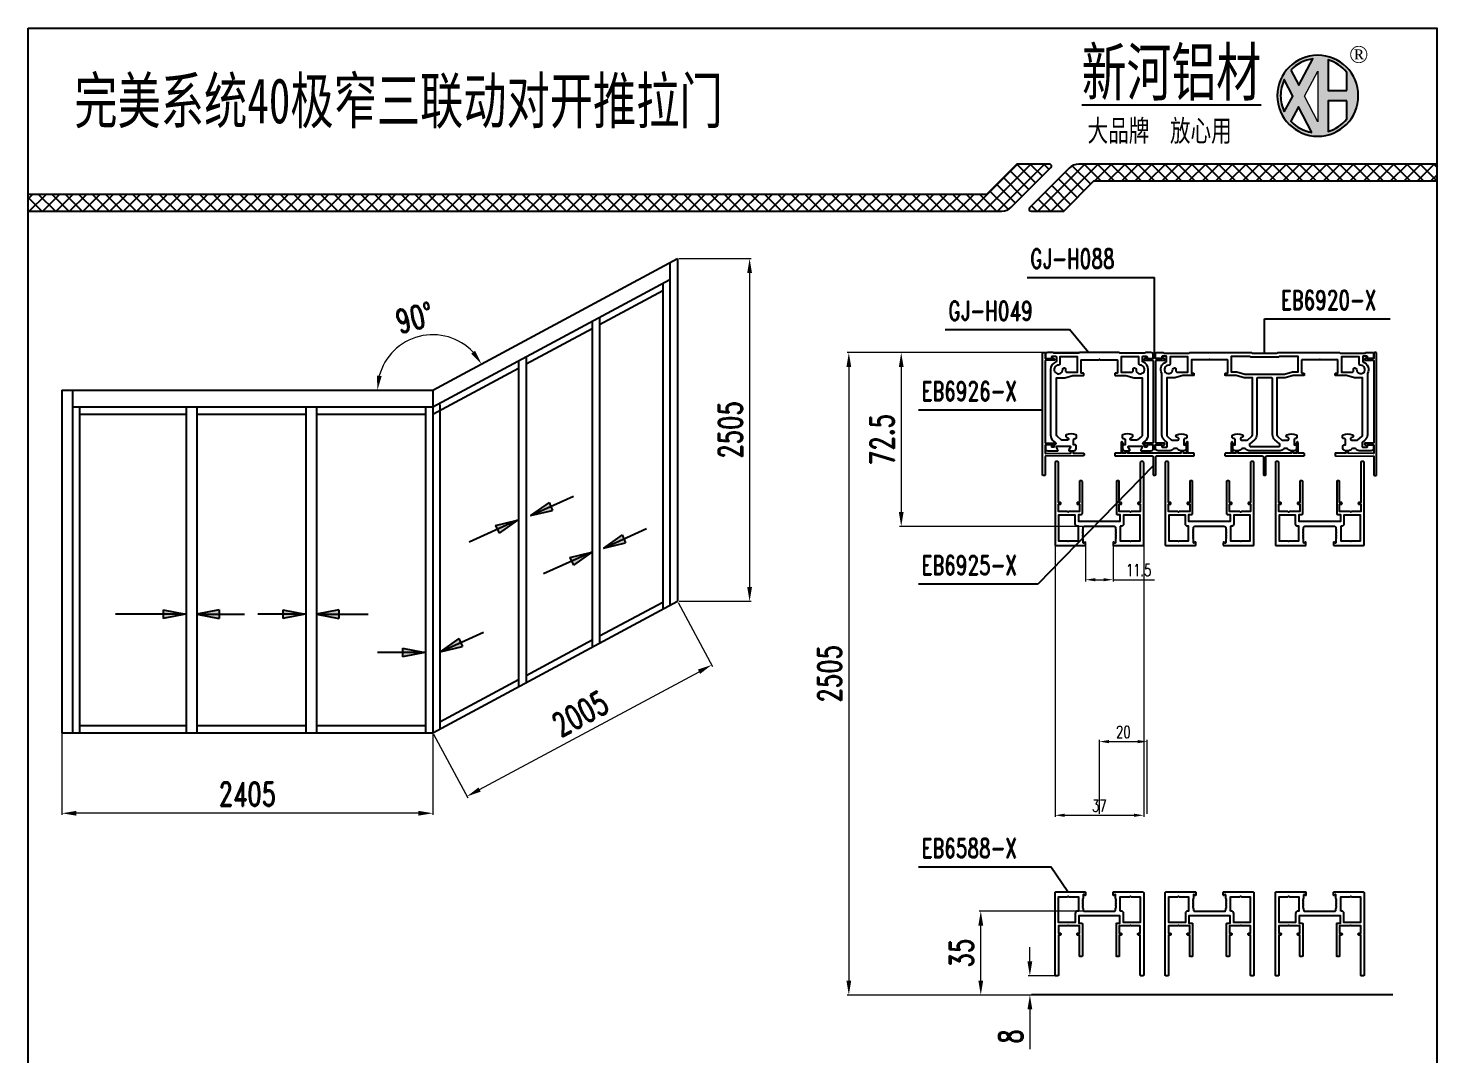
# Model space of a CAD drawing. Header units: millimetres. Extents: x 4423 to 13326, y -1516 to 5738.
# Drawn here: x 5336 to 5924, y -254 to 174 of the extents above; entities that cross this region are included whole.
import ezdxf

# ---------------------------------------------------------------- set-up
doc = ezdxf.new("R2010")
doc.units = ezdxf.units.MM
doc.header["$LTSCALE"] = 0.5
doc.layers.add('铝型材', color=1, linetype='Continuous')
doc.styles.add('CTXT', font='romand.shx', dxfattribs={"width": 0.7, "height": 5})
doc.styles.add('宋体', font='', dxfattribs={"height": 3})
doc.styles.add('施工图尺寸', font='romand.shx', dxfattribs={"width": 0.7, "height": 10})
doc.styles.add('汇总标注', font='romand.shx', dxfattribs={"width": 0.7, "height": 5})
doc.styles.get('宋体').set_extended_font_data('SimSun')
doc.dimstyles.new('1汇总比例', dxfattribs={"dimscale": 0, "dimtxt": 5, "dimasz": 4, "dimexe": 0.7, "dimexo": 0.625, "dimgap": 1.5, "dimtad": 1, "dimzin": 9, "dimdsep": 46, "dimtxsty": '汇总标注', "dimcen": 0, "dimclrd": 3, "dimclre": 3, "dimclrt": 2, "dimadec": 1, "dimazin": 2, "dimtfac": 1, "dimtofl": 0, "dimtmove": 0, "dimatfit": 3, "dimfxl": 0, "dimtolj": 1, "dimlwd": 13, "dimlwe": 13, "dimarcsym": 0})
doc.dimstyles.new('施工图比例1', dxfattribs={"dimscale": 0, "dimtxt": 10, "dimasz": 6, "dimexe": 0.7, "dimexo": 0.625, "dimgap": 3, "dimtad": 1, "dimzin": 9, "dimdsep": 46, "dimtxsty": '施工图尺寸', "dimcen": 0, "dimclrd": 3, "dimclre": 3, "dimclrt": 2, "dimadec": 1, "dimazin": 2, "dimtfac": 1, "dimtofl": 0, "dimtmove": 0, "dimatfit": 3, "dimfxl": 0, "dimtolj": 1, "dimlwd": 13, "dimlwe": 13, "dimarcsym": 0})
pattern_1 = [(45, (3461.546, -1906.0522), (-2.80633, 2.80633), []), (135, (3461.546, -1906.0522), (-2.80633, -2.80633), [])]

# ---------------------------------------------------------------- blocks, each defined once
blk = doc.blocks.new('*D273')
at = {"layer": 'Defpoints', "color": 0, "transparency": 16777216}
for p in [(5754.01, -221.28), (5765.22, -221.28), (5805.47, -229.28)]:
    blk.add_point(p, dxfattribs=at)
at = {"layer": '铝型材', "color": 3, "lineweight": 13, "transparency": 16777216}
for p, q in [((5754.01, -215.28), (5754.01, -209.28)), ((5764.59, -221.28), (5753.31, -221.28)), ((5804.85, -229.28), (5753.31, -229.28)), ((5754.01, -235.28), (5754.01, -251.94))]:
    blk.add_line(p, q, dxfattribs=at)
at = {"layer": '铝型材', "color": 3, "transparency": 16777216}
for points in [[(5753.01, -215.28), (5755.01, -215.28), (5754.01, -221.28)], [(5753.01, -235.28), (5755.01, -235.28), (5754.01, -229.28)]]:
    blk.add_solid(points, dxfattribs=at)
at = {"layer": '铝型材', "color": 2, "transparency": 16777216, "insert": (5746.01, -246.61), "char_height": 10, "attachment_point": 5, "rotation": 90, "style": '施工图尺寸'}
blk.add_mtext('\\A1;8', dxfattribs=at)
blk = doc.blocks.new('*D271')
at = {"layer": 'Defpoints', "color": 0, "transparency": 16777216}
for p in [(5606.94, 78.03), (5606.94, -64.97), (5637.03, -64.97)]:
    blk.add_point(p, dxfattribs=at)
at = {"layer": '铝型材', "color": 3, "lineweight": 13, "transparency": 16777216}
for p, q in [((5607.57, 78.03), (5637.73, 78.03)), ((5637.03, 72.03), (5637.03, -58.97)), ((5607.57, -64.97), (5637.73, -64.97))]:
    blk.add_line(p, q, dxfattribs=at)
at = {"layer": '铝型材', "color": 3, "transparency": 16777216}
for points in [[(5636.03, 72.03), (5638.03, 72.03), (5637.03, 78.03)], [(5636.03, -58.97), (5638.03, -58.97), (5637.03, -64.97)]]:
    blk.add_solid(points, dxfattribs=at)
at = {"layer": '铝型材', "color": 2, "transparency": 16777216, "insert": (5629.03, 6.53), "char_height": 10, "attachment_point": 5, "rotation": 90, "style": '施工图尺寸'}
blk.add_mtext('\\A1;2505', dxfattribs=at)
blk = doc.blocks.new('*D274')
at = {"layer": 'Defpoints', "color": 0, "transparency": 16777216}
for p in [(5350, -108.75), (5504.77, -119.85), (5350, -153.44)]:
    blk.add_point(p, dxfattribs=at)
at = {"layer": '铝型材', "color": 3, "lineweight": 13, "transparency": 16777216}
for p, q in [((5350, -109.38), (5350, -154.14)), ((5504.77, -120.48), (5504.77, -154.14)), ((5498.77, -153.44), (5356, -153.44))]:
    blk.add_line(p, q, dxfattribs=at)
at = {"layer": '铝型材', "color": 3, "transparency": 16777216}
for points in [[(5356, -152.44), (5356, -154.44), (5350, -153.44)], [(5498.77, -152.44), (5498.77, -154.44), (5504.77, -153.44)]]:
    blk.add_solid(points, dxfattribs=at)
at = {"layer": '铝型材', "color": 2, "transparency": 16777216, "insert": (5427.39, -145.44), "char_height": 10, "attachment_point": 5, "style": '施工图尺寸'}
blk.add_mtext('\\A1;2405', dxfattribs=at)
blk = doc.blocks.new('*D275')
at = {"layer": 'Defpoints', "color": 0, "transparency": 16777216}
for p in [(5777.09, 38.8), (5678.44, -229.28), (5805.47, -229.28)]:
    blk.add_point(p, dxfattribs=at)
at = {"layer": '铝型材', "color": 3, "lineweight": 13, "transparency": 16777216}
for p, q in [((5776.47, 38.8), (5677.74, 38.8)), ((5678.44, 32.8), (5678.44, -223.28)), ((5804.85, -229.28), (5677.74, -229.28))]:
    blk.add_line(p, q, dxfattribs=at)
at = {"layer": '铝型材', "color": 3, "transparency": 16777216}
for points in [[(5677.44, 32.8), (5679.44, 32.8), (5678.44, 38.8)], [(5677.44, -223.28), (5679.44, -223.28), (5678.44, -229.28)]]:
    blk.add_solid(points, dxfattribs=at)
at = {"layer": '铝型材', "color": 2, "transparency": 16777216, "insert": (5670.44, -95.24), "char_height": 10, "attachment_point": 5, "rotation": 90, "style": '施工图尺寸'}
blk.add_mtext('\\A1;2505', dxfattribs=at)
blk = doc.blocks.new('*D276')
at = {"layer": 'Defpoints', "color": 0, "transparency": 16777216}
for p in [(5733.52, -194.28), (5783.02, -194.28), (5805.47, -229.28)]:
    blk.add_point(p, dxfattribs=at)
at = {"layer": '铝型材', "color": 3, "lineweight": 13, "transparency": 16777216}
for p, q in [((5782.39, -194.28), (5732.82, -194.28)), ((5733.52, -223.28), (5733.52, -200.28)), ((5804.85, -229.28), (5732.82, -229.28))]:
    blk.add_line(p, q, dxfattribs=at)
at = {"layer": '铝型材', "color": 3, "transparency": 16777216}
for points in [[(5732.52, -200.28), (5734.52, -200.28), (5733.52, -194.28)], [(5732.52, -223.28), (5734.52, -223.28), (5733.52, -229.28)]]:
    blk.add_solid(points, dxfattribs=at)
at = {"layer": '铝型材', "color": 2, "transparency": 16777216, "insert": (5725.52, -211.78), "char_height": 10, "attachment_point": 5, "rotation": 90, "style": '施工图尺寸'}
blk.add_mtext('\\A1;35', dxfattribs=at)
blk = doc.blocks.new('*D277')
at = {"layer": 'Defpoints', "color": 0, "transparency": 16777216}
for p in [(5777.09, 38.8), (5700.31, -33.7), (5783.02, -33.7)]:
    blk.add_point(p, dxfattribs=at)
at = {"layer": '铝型材', "color": 3, "lineweight": 13, "transparency": 16777216}
for p, q in [((5776.47, 38.8), (5699.61, 38.8)), ((5700.31, 32.8), (5700.31, -27.7)), ((5782.39, -33.7), (5699.61, -33.7))]:
    blk.add_line(p, q, dxfattribs=at)
at = {"layer": '铝型材', "color": 3, "transparency": 16777216}
for points in [[(5699.31, 32.8), (5701.31, 32.8), (5700.31, 38.8)], [(5699.31, -27.7), (5701.31, -27.7), (5700.31, -33.7)]]:
    blk.add_solid(points, dxfattribs=at)
at = {"layer": '铝型材', "color": 2, "transparency": 16777216, "insert": (5692.31, 2.55), "char_height": 10, "attachment_point": 5, "rotation": 90, "style": '施工图尺寸'}
blk.add_mtext('\\A1;72.5', dxfattribs=at)
blk = doc.blocks.new('*D285')
at = {"layer": 'Defpoints', "color": 0, "transparency": 16777216}
for p in [(5606.94, -64.97), (5621.2, -91.53), (5504.77, -119.85)]:
    blk.add_point(p, dxfattribs=at)
at = {"layer": '铝型材', "color": 3, "lineweight": 13, "transparency": 16777216}
for p, q in [((5607.24, -65.53), (5621.53, -92.14)), ((5524.32, -143.56), (5615.92, -94.36)), ((5505.07, -120.4), (5519.36, -147.02))]:
    blk.add_line(p, q, dxfattribs=at)
at = {"layer": '铝型材', "color": 3, "transparency": 16777216}
for points in [[(5615.44, -93.48), (5616.39, -95.25), (5621.2, -91.53)], [(5523.85, -142.68), (5524.79, -144.44), (5519.03, -146.4)]]:
    blk.add_solid(points, dxfattribs=at)
at = {"layer": '铝型材', "color": 2, "transparency": 16777216, "insert": (5566.33, -111.92), "char_height": 10, "attachment_point": 5, "rotation": 28.24146, "style": '施工图尺寸'}
blk.add_mtext('\\A1;2005', dxfattribs=at)
blk = doc.blocks.new('*D286')
at = {"layer": 'Defpoints', "color": 0, "transparency": 16777216}
for p in [(5606.94, 78.03), (5509.25, 45.81), (5350, 23.15), (5504.77, 23.15), (5504.77, 23.15)]:
    blk.add_point(p, dxfattribs=at)
at = {"layer": '铝型材', "color": 3, "lineweight": 13, "transparency": 16777216}
blk.add_arc((5504.77, 23.15), 23.1, 43.16405, 165.07741, dxfattribs=at)
at = {"layer": '铝型材', "color": 3, "transparency": 16777216}
for points in [[(5522.43, 39.54), (5520.81, 38.37), (5525.12, 34.08)], [(5483.44, 28.97), (5481.46, 29.23), (5481.67, 23.15)]]:
    blk.add_solid(points, dxfattribs=at)
at = {"layer": '铝型材', "color": 2, "transparency": 16777216, "insert": (5497.18, 53.31), "char_height": 10, "attachment_point": 5, "rotation": 14.12073, "style": '施工图尺寸'}
blk.add_mtext('\\A1;90°', dxfattribs=at)
blk = doc.blocks.new('*D288')
at = {"layer": 'Defpoints', "color": 0, "transparency": 16777216}
for p in [(5777.27, -40.98), (5788.77, -40.98), (5788.77, -55.98)]:
    blk.add_point(p, dxfattribs=at)
at = {"layer": '铝型材', "color": 3, "lineweight": 13, "transparency": 16777216}
for p, q in [((5777.27, -41.6), (5777.27, -56.68)), ((5788.77, -41.6), (5788.77, -56.68)), ((5781.27, -55.98), (5784.77, -55.98)), ((5788.77, -55.98), (5806.1, -55.98))]:
    blk.add_line(p, q, dxfattribs=at)
at = {"layer": '铝型材', "color": 3, "transparency": 16777216}
for points in [[(5781.27, -55.31), (5781.27, -56.64), (5777.27, -55.98)], [(5784.77, -55.31), (5784.77, -56.64), (5788.77, -55.98)]]:
    blk.add_solid(points, dxfattribs=at)
at = {"layer": '铝型材', "color": 2, "transparency": 16777216, "insert": (5799.44, -51.98), "char_height": 5, "attachment_point": 5, "style": '汇总标注'}
blk.add_mtext('\\A1;11.5', dxfattribs=at)
blk = doc.blocks.new('GJ-H049', base_point=(32.7, 48.65))
at = {"layer": '铝型材', "ltscale": 0.4}
for points in [[(14.78, 9.2, -0.57735), (15.04, 9.65), (20.37, 9.65, -0.57735), (20.63, 9.2), (19.99, 8.1, 0.57735), (20.25, 7.65), (22, 7.65, 0.414213), (23, 8.65), (23, 9.65, 0.414214), (22.5, 10.15), (21.95, 10.15), (21.95, 12.25, -0.414214), (22.45, 12.75), (22.7, 12.75, 0.414214), (23.2, 13.25), (23.2, 13.86, 0.293253), (22.91, 14.32, 0.218998), (18.98, 14.31, 0.623882), (18.96, 13.41), (19.59, 13.09, -0.785675), (19.36, 12.15), (17.06, 12.15, -0.176327), (16.74, 12.26), (15.16, 13.59, -0.221695), (14.8, 14.35), (14.8, 38.05), (18.22, 38.05), (21.6, 39.05), (26, 39.05, 0.414214), (26.2, 39.25), (26.2, 39.85, 0.414214), (26, 40.05), (25.3, 40.05, -0.414214), (25.1, 40.25), (25.1, 45.45, -0.414214), (25.3, 45.65), (32.5, 45.65), (32.7, 45.85), (32.9, 45.65), (40.1, 45.65, -0.414214), (40.3, 45.45), (40.3, 40.25, -0.414214), (40.1, 40.05), (39.4, 40.05, 0.414214), (39.2, 39.85), (39.2, 39.25, 0.414214), (39.4, 39.05), (43.8, 39.05), (47.18, 38.05), (50.6, 38.05), (50.6, 14.35, -0.221695), (50.24, 13.59), (48.67, 12.26, -0.176327), (48.34, 12.15), (46.04, 12.15, -0.785675), (45.81, 13.09), (46.44, 13.41, 0.623882), (46.42, 14.31, 0.218998), (42.49, 14.32, 0.293253), (42.2, 13.86), (42.2, 13.25, 0.414214), (42.7, 12.75), (42.95, 12.75, -0.414214), (43.45, 12.25), (43.45, 10.15), (42.9, 10.15, 0.414214), (42.4, 9.65), (42.4, 8.65, 0.414213), (43.4, 7.65), (45.15, 7.65, 0.57735), (45.41, 8.1), (44.78, 9.2, -0.57735), (45.04, 9.65), (50.37, 9.65, -0.57735), (50.63, 9.2), (49.99, 8.1, 0.57735), (50.25, 7.65), (54.2, 7.65, 0.414214), (55.2, 8.65), (55.2, 9.65, 0.414214), (54.7, 10.15), (52.9, 10.15, 0.414214), (52.6, 9.85), (52.6, 9.45, -0.414214), (52.3, 9.15), (51.96, 9.15, -0.396012), (51.66, 9.43, 0.247654), (51.03, 10.46, -0.51626), (50.99, 10.95), (51.85, 11.67, 0.221695), (53.1, 14.35), (53.1, 41.61, 0.321968), (50.85, 44.74, -0.321968), (50.65, 45.02), (50.65, 46.85, -0.414213), (50.95, 47.15), (52.3, 47.15, -0.414214), (52.6, 46.85), (52.6, 46.45, 0.414214), (52.9, 46.15), (54.7, 46.15, 0.414214), (55.2, 46.65), (55.2, 47.65, 0.414214), (54.2, 48.65), (52, 48.65), (51.75, 48.35), (41.25, 48.35), (41, 48.65), (24.4, 48.65), (24.15, 48.35), (13.65, 48.35), (13.4, 48.65), (11.2, 48.65, 0.414214), (10.2, 47.65), (10.2, 46.65, 0.414214), (10.7, 46.15), (12.5, 46.15, 0.414214), (12.8, 46.45), (12.8, 46.85, -0.414214), (13.1, 47.15), (14.45, 47.15, -0.414213), (14.75, 46.85), (14.75, 45.02, -0.321968), (14.55, 44.74, 0.321968), (12.3, 41.61), (12.3, 14.35, 0.221695), (13.55, 11.67), (14.41, 10.95, -0.51626), (14.37, 10.46, 0.247654), (13.74, 9.43, -0.396012), (13.44, 9.15), (13.1, 9.15, -0.414214), (12.8, 9.45), (12.8, 9.85, 0.414214), (12.5, 10.15), (10.7, 10.15, 0.414214), (10.2, 9.65), (10.2, 8.65, 0.414214), (11.2, 7.65), (15.15, 7.65, 0.57735), (15.41, 8.1)], [(19.06, 40.55), (23.6, 40.55), (23.6, 46.85), (16.25, 46.85), (16.25, 44.11, -0.065543), (16.24, 43.98), (16.18, 43.78, -0.351391), (15.68, 43.41, 2.56779), (17.4, 41.69, -0.351391), (17.77, 42.19), (17.97, 42.25, -0.474498), (18.6, 41.79, -0.055722), (18.56, 41.13, 0.462565)], [(46.84, 41.13, -0.055722), (46.81, 41.79, -0.474498), (47.43, 42.25), (47.63, 42.19, -0.351391), (48, 41.69, 2.56779), (49.72, 43.41, -0.351391), (49.22, 43.78), (49.17, 43.98, -0.065543), (49.15, 44.11), (49.15, 46.85), (41.8, 46.85), (41.8, 40.55), (46.35, 40.55, 0.462565)]]:
    blk.add_lwpolyline(points, format="xyb", close=True, dxfattribs=at)
blk = doc.blocks.new('EB6920-X', base_point=(55.07, 5.08))
at = {"layer": '铝型材', "ltscale": 0.4}
for points in [[(62.35, 5.41, -0.213423), (61.61, 5.08), (48.53, 5.08, -0.213422), (47.79, 5.41, 0.447214), (44.8, 5.41, -0.213422), (44.06, 5.08), (42.77, 5.08, -0.414213), (41.77, 6.08), (41.77, 7.08, -0.414214), (42.27, 7.58), (42.82, 7.58), (42.82, 9.68, 0.414214), (42.32, 10.18), (42.07, 10.18, -0.414214), (41.57, 10.68), (41.57, 11.3, -0.293253), (41.86, 11.75, -0.218998), (45.79, 11.74, -0.623882), (45.81, 10.85), (45.18, 10.52, 0.785675), (45.41, 9.58), (47.71, 9.58, 0.176328), (48.03, 9.69), (49.61, 11.02, 0.221695), (49.97, 11.78), (49.97, 35.48), (46.55, 35.48), (43.17, 36.48), (38.77, 36.48, -0.414214), (38.57, 36.68), (38.57, 37.28, -0.414214), (38.77, 37.48), (39.47, 37.48, 0.414214), (39.67, 37.68), (39.67, 42.88, 0.414214), (39.47, 43.08), (32.27, 43.08), (32.07, 43.28), (31.87, 43.08), (24.67, 43.08, 0.414214), (24.47, 42.88), (24.47, 37.68, 0.414214), (24.67, 37.48), (25.37, 37.48, -0.414214), (25.57, 37.28), (25.57, 36.68, -0.414214), (25.37, 36.48), (20.97, 36.48), (17.59, 35.48), (14.17, 35.48), (14.17, 11.78, 0.221695), (14.53, 11.02), (16.1, 9.69, 0.176328), (16.42, 9.58), (18.73, 9.58, 0.785675), (18.96, 10.52), (18.33, 10.85, -0.623882), (18.35, 11.74, -0.218998), (22.28, 11.75, -0.293253), (22.57, 11.3), (22.57, 10.68, -0.414214), (22.07, 10.18), (21.82, 10.18, 0.414214), (21.32, 9.68), (21.32, 7.58), (21.87, 7.58, -0.414214), (22.37, 7.08), (22.37, 6.08, -0.414213), (21.37, 5.08), (20.08, 5.08, -0.213422), (19.33, 5.41, 0.447214), (16.35, 5.41, -0.213422), (15.61, 5.08), (10.57, 5.08, -0.414214), (9.57, 6.08), (9.57, 7.08, -0.414214), (10.07, 7.58), (11.87, 7.58, -0.414214), (12.17, 7.28), (12.17, 6.88, 0.414214), (12.47, 6.58), (14.07, 6.58, 0.414213), (14.37, 6.88), (14.37, 8.54), (13.24, 9.49, -0.221695), (12.17, 11.78), (12.17, 37.21, 0.134132), (12.13, 37.37, -0.476687), (13.92, 42.17, 0.321968), (14.12, 42.46), (14.12, 44.28, 0.414213), (13.82, 44.58), (12.47, 44.58, 0.414214), (12.17, 44.28), (12.17, 43.88, -0.414214), (11.87, 43.58), (10.07, 43.58, -0.414214), (9.57, 44.08), (9.57, 45.78, -0.414214), (9.87, 46.08), (12.77, 46.08), (13.02, 45.78), (23.52, 45.78), (23.77, 46.08), (49.57, 46.08), (49.82, 45.78), (60.32, 45.78), (60.57, 46.08), (86.37, 46.08), (86.62, 45.78), (97.12, 45.78), (97.37, 46.08), (100.27, 46.08, -0.414214), (100.57, 45.78), (100.57, 44.08, -0.414214), (100.07, 43.58), (98.27, 43.58, -0.414214), (97.97, 43.88), (97.97, 44.28, 0.414214), (97.67, 44.58), (96.32, 44.58, 0.414213), (96.02, 44.28), (96.02, 42.46, 0.321968), (96.22, 42.17, -0.476687), (98.01, 37.37, 0.134132), (97.97, 37.21), (97.97, 11.78, -0.221695), (96.9, 9.49), (95.77, 8.54), (95.77, 6.88, 0.414213), (96.07, 6.58), (97.67, 6.58, 0.414214), (97.97, 6.88), (97.97, 7.28, -0.414214), (98.27, 7.58), (100.07, 7.58, -0.414214), (100.57, 7.08), (100.57, 6.08, -0.414214), (99.57, 5.08), (94.53, 5.08, -0.213422), (93.79, 5.41, 0.447214), (90.8, 5.41, -0.213422), (90.06, 5.08), (88.77, 5.08, -0.414213), (87.77, 6.08), (87.77, 7.08, -0.414214), (88.27, 7.58), (88.82, 7.58), (88.82, 9.68, 0.414214), (88.32, 10.18), (88.07, 10.18, -0.414214), (87.57, 10.68), (87.57, 11.3, -0.293253), (87.86, 11.75, -0.218998), (91.79, 11.74, -0.623882), (91.81, 10.85), (91.18, 10.52, 0.785675), (91.41, 9.58), (93.71, 9.58, 0.176328), (94.03, 9.69), (95.61, 11.02, 0.221695), (95.97, 11.78), (95.97, 35.48), (92.55, 35.48), (89.17, 36.48), (84.77, 36.48, -0.414214), (84.57, 36.68), (84.57, 37.28, -0.414214), (84.77, 37.48), (85.47, 37.48, 0.414214), (85.67, 37.68), (85.67, 42.88, 0.414214), (85.47, 43.08), (78.27, 43.08), (78.07, 43.28), (77.87, 43.08), (70.67, 43.08, 0.414214), (70.47, 42.88), (70.47, 37.68, 0.414214), (70.67, 37.48), (71.37, 37.48, -0.414214), (71.57, 37.28), (71.57, 36.68, -0.414214), (71.37, 36.48), (66.97, 36.48), (63.59, 35.48), (60.17, 35.48), (60.17, 11.78, 0.221695), (60.53, 11.02), (62.1, 9.69, 0.176328), (62.42, 9.58), (64.73, 9.58, 0.785675), (64.96, 10.52), (64.33, 10.85, -0.623882), (64.35, 11.74, -0.218998), (68.28, 11.75, -0.293253), (68.57, 11.3), (68.57, 10.68, -0.414214), (68.07, 10.18), (67.82, 10.18, 0.414214), (67.32, 9.68), (67.32, 7.58), (67.87, 7.58, -0.414214), (68.37, 7.08), (68.37, 6.08, -0.414213), (67.37, 5.08), (66.08, 5.08, -0.213422), (65.33, 5.41, 0.447214)], [(18.47, 37.98), (22.97, 37.98), (22.97, 44.28), (15.62, 44.28), (15.62, 41.54, -0.065543), (15.6, 41.41), (15.54, 41.16, -0.350001), (15.04, 40.79, 2.549107), (16.72, 39.11, -0.350001), (17.09, 39.61), (17.39, 39.69, -0.473273), (18.01, 39.24, -0.056148), (17.98, 38.56, 0.461866)], [(93.05, 39.61, -0.350001), (93.42, 39.11, 2.549107), (95.1, 40.79, -0.350001), (94.6, 41.16), (94.53, 41.41, -0.065543), (94.52, 41.54), (94.52, 44.28), (87.17, 44.28), (87.17, 37.98), (91.66, 37.98, 0.461866), (92.16, 38.56, -0.056148), (92.12, 39.24, -0.473273), (92.75, 39.69)], [(49.07, 6.88), (61.07, 6.88, 0.414214), (61.37, 7.18), (61.37, 7.82, 0.221695), (61.26, 8.05), (59.37, 9.64, -0.221695), (58.37, 11.78), (58.37, 35.18, 0.414214), (58.07, 35.48), (52.07, 35.48, 0.414214), (51.77, 35.18), (51.77, 11.78, -0.221695), (50.77, 9.64), (48.88, 8.05, 0.221695), (48.77, 7.82), (48.77, 7.18, 0.414213)]]:
    blk.add_lwpolyline(points, format="xyb", close=True, dxfattribs=at)
blk.add_lwpolyline([(46.77, 36.98), (43.39, 37.98), (41.17, 37.98), (41.17, 44.58), (48.87, 44.58), (49.12, 44.28), (61.02, 44.28), (61.27, 44.58), (68.97, 44.58), (68.97, 37.98), (66.75, 37.98), (63.37, 36.98)], close=True, dxfattribs=at)
blk = doc.blocks.new('EB6926-X', base_point=(27.81, 24.81))
at = {"layer": '铝型材', "ltscale": 0.4}
blk.add_lwpolyline([(57.06, 19.91), (57.36, 20.49, 0.327623), (57.31, 20.84), (57.19, 20.96, -0.198912), (57.1, 21.17), (57.1, 23.41, -0.414214), (57.4, 23.71), (60.49, 23.71, -0.416772), (60.79, 23.41), (60.7, 13.01), (60.2, 13.01, 0.41166), (59.9, 12.71), (59.9, 12.31, 0.416772), (60.2, 12.01), (60.69, 12.01), (60.65, 7.82, 0.414214), (60.95, 7.51), (61.46, 7.51, 0.398502), (61.75, 7.81), (61.89, 23.41, -0.41166), (62.19, 23.71), (69.7, 23.71, 0.414214), (70, 24.01), (70, 24.51, 0.414214), (69.7, 24.81), (19, 24.81, 0.414214), (18.7, 24.51), (18.7, 24.01, 0.414214), (19, 23.71), (21, 23.71, -0.414214), (21.3, 23.41), (21.3, 21.17, -0.198912), (21.21, 20.96), (21.09, 20.84, 0.327623), (21.03, 20.49), (21.33, 19.91, 0.784383), (21.9, 20.05), (21.9, 23.41, -0.414214), (22.2, 23.71), (56.2, 23.71, -0.414214), (56.5, 23.41), (56.5, 20.05, 0.784383)], format="xyb", close=True, dxfattribs=at)
blk = doc.blocks.new('EB6925-X', base_point=(25.52, 10.27))
at = {"layer": '铝型材', "ltscale": 0.4}
blk.add_lwpolyline([(11.57, 14.76), (11.57, 10.27), (9.22, 10.27, 0.414214), (8.92, 9.97), (8.92, 9.47, 0.414214), (9.22, 9.17), (24.47, 9.17, -0.414214), (24.97, 8.67), (24.97, 1.42, 0.414214), (25.27, 1.12), (25.77, 1.12, 0.414214), (26.07, 1.42), (26.07, 8.67, -0.414214), (26.57, 9.17), (41.82, 9.17, 0.414214), (42.12, 9.47), (42.12, 9.97, 0.414214), (41.82, 10.27), (39.47, 10.27), (39.47, 14.76, 0.845764), (38.89, 14.86), (38.64, 14.13, 0.359562), (38.77, 13.78), (38.87, 13.72), (38.87, 10.27), (37.59, 10.27), (37.59, 10.87, 0.414214), (37.29, 11.17), (36.89, 11.17, 0.414214), (36.59, 10.87), (36.59, 10.27), (14.45, 10.27), (14.45, 10.87, 0.414214), (14.15, 11.17), (13.75, 11.17, 0.414214), (13.45, 10.87), (13.45, 10.27), (12.17, 10.27), (12.17, 13.72), (12.27, 13.78, 0.359562), (12.4, 14.13), (12.15, 14.86, 0.845764)], format="xyb", close=True, dxfattribs=at)
blk = doc.blocks.new('GJ-H088', base_point=(29.8, 8.32))
at = {"layer": '铝型材', "ltscale": 0.4}
blk.add_lwpolyline([(10.1, 8.52), (11.6, 8.52, -0.414214), (11.9, 8.22), (11.9, 5.99, -0.198912), (11.82, 5.78), (11.69, 5.65, 0.327623), (11.64, 5.3), (11.94, 4.73, 0.784383), (12.5, 4.87), (12.5, 8.02, -0.414214), (12.8, 8.32), (46.8, 8.32, -0.414214), (47.1, 8.02), (47.1, 4.87, 0.784383), (47.67, 4.73), (47.97, 5.3, 0.327623), (47.92, 5.65), (47.79, 5.78, -0.198912), (47.7, 5.99), (47.7, 8.22, -0.414214), (48, 8.52), (49.35, 8.52, 0.414214), (49.65, 8.82), (49.65, 8.92), (49.65, 9.02, 0.414214), (49.35, 9.32), (48, 9.32, -0.414214), (47.7, 9.62), (47.7, 11.86, -0.198912), (47.79, 12.07), (47.92, 12.2, 0.327623), (47.97, 12.55), (47.67, 13.12, 0.784383), (47.1, 12.98), (47.1, 9.82, -0.414214), (46.8, 9.52), (12.8, 9.52, -0.414214), (12.5, 9.82), (12.5, 12.98, 0.784383), (11.94, 13.12), (11.64, 12.55, 0.327623), (11.69, 12.2), (11.82, 12.07, -0.198912), (11.9, 11.86), (11.9, 9.62, -0.414214), (11.6, 9.32), (10.1, 9.32, 0.414214), (9.8, 9.02), (9.8, 8.92), (9.8, 8.82, 0.414214)], format="xyb", close=True, dxfattribs=at)
blk = doc.blocks.new('EB6588-X', base_point=(40.95, 39.28))
at = {"layer": '铝型材', "ltscale": 0.4}
for points in [[(47.36, 46.22), (47.05, 45.91, -0.668179), (46.7, 46.05), (46.7, 47.08, -0.414214), (46.9, 47.28), (59.15, 47.28, -0.414214), (59.45, 46.98), (59.45, 12.58, -0.414214), (59.15, 12.28), (58.35, 12.28, -0.414214), (58.05, 12.58), (58.05, 29.28), (57.35, 29.28, -0.414214), (57.05, 29.58), (57.05, 29.78, -0.414214), (57.35, 30.08), (58.05, 30.08), (58.05, 33.08), (54.25, 33.08), (53.95, 33.38), (53.65, 33.08), (49.25, 33.08), (49.25, 30.08), (49.95, 30.08, -0.414214), (50.25, 29.78), (50.25, 29.58, -0.414214), (49.95, 29.28), (49.25, 29.28), (49.25, 20.58, -0.414214), (48.95, 20.28), (48.35, 20.28, -0.414214), (48.05, 20.58), (48.05, 33.98, -0.414214), (48.35, 34.28), (49.55, 34.28), (49.55, 37.28), (32.35, 37.28), (32.35, 34.28), (33.55, 34.28, -0.414214), (33.85, 33.98), (33.85, 20.58, -0.414214), (33.55, 20.28), (32.95, 20.28, -0.414214), (32.65, 20.58), (32.65, 29.28), (31.95, 29.28, -0.414214), (31.65, 29.58), (31.65, 29.78, -0.414214), (31.95, 30.08), (32.65, 30.08), (32.65, 33.08), (28.25, 33.08), (27.95, 33.38), (27.65, 33.08), (23.85, 33.08), (23.85, 30.08), (24.55, 30.08, -0.414214), (24.85, 29.78), (24.85, 29.58, -0.414214), (24.55, 29.28), (23.85, 29.28), (23.85, 12.58, -0.414214), (23.55, 12.28), (22.75, 12.28, -0.414214), (22.45, 12.58), (22.45, 46.98, -0.414214), (22.75, 47.28), (35, 47.28, -0.414214), (35.2, 47.08), (35.2, 46.05, -0.668179), (34.86, 45.91), (34.55, 46.22, 0.668179), (34.2, 46.08), (34.2, 44.58), (33.9, 44.28), (34.2, 43.98), (33.9, 43.68), (34.2, 43.38), (33.9, 43.08), (34.2, 42.78), (33.9, 42.48), (34.2, 42.18), (33.9, 41.88), (34.2, 41.58), (33.9, 41.28), (34.2, 40.98), (33.9, 40.68), (34.2, 40.38), (34.2, 39.78, 0.414214), (34.7, 39.28), (47.2, 39.28, 0.414214), (47.7, 39.78), (47.7, 40.38), (48, 40.68), (47.7, 40.98), (48, 41.28), (47.7, 41.58), (48, 41.88), (47.7, 42.18), (48, 42.48), (47.7, 42.78), (48, 43.08), (47.7, 43.38), (48, 43.68), (47.7, 43.98), (48, 44.28), (47.7, 44.58), (47.7, 46.08, 0.668179)], [(30.85, 38.28), (30.85, 34.58), (23.95, 34.58), (23.95, 45.28), (27.65, 45.28), (27.95, 45.58), (28.25, 45.28), (32.2, 45.28), (32.2, 39.28), (31.85, 39.28, 0.414214)], [(49.7, 39.28), (49.7, 45.28), (53.65, 45.28), (53.95, 45.58), (54.25, 45.28), (57.95, 45.28), (57.95, 34.58), (51.05, 34.58), (51.05, 38.28, 0.414214), (50.05, 39.28)]]:
    blk.add_lwpolyline(points, format="xyb", close=True, dxfattribs=at)
blk = doc.blocks.new('*D386')
at = {"layer": 'Defpoints', "color": 0, "ltscale": 0.4, "transparency": 16777216}
for p in [(5764.52, -24.85), (5801.52, -24.2), (5801.52, -154.29)]:
    blk.add_point(p, dxfattribs=at)
at = {"layer": '铝型材', "color": 3, "lineweight": 13, "ltscale": 0.4, "transparency": 16777216}
for p, q in [((5764.52, -25.47), (5764.52, -154.99)), ((5801.52, -24.82), (5801.52, -154.99)), ((5768.52, -154.29), (5797.52, -154.29))]:
    blk.add_line(p, q, dxfattribs=at)
at = {"layer": '铝型材', "color": 3, "ltscale": 0.4, "transparency": 16777216}
for points in [[(5768.52, -153.62), (5768.52, -154.95), (5764.52, -154.29)], [(5797.52, -153.62), (5797.52, -154.95), (5801.52, -154.29)]]:
    blk.add_solid(points, dxfattribs=at)
at = {"layer": '铝型材', "color": 2, "ltscale": 0.4, "transparency": 16777216, "insert": (5783.02, -150.29), "char_height": 5, "attachment_point": 5, "style": '汇总标注'}
blk.add_mtext('\\A1;37', dxfattribs=at)
blk = doc.blocks.new('*D387')
at = {"layer": 'Defpoints', "color": 0, "ltscale": 0.4, "transparency": 16777216}
for p in [(5803.02, -123.53), (5783.02, -154.29), (5803.02, -154.29)]:
    blk.add_point(p, dxfattribs=at)
at = {"layer": '铝型材', "color": 3, "lineweight": 13, "ltscale": 0.4, "transparency": 16777216}
for p, q in [((5783.02, -153.66), (5783.02, -122.83)), ((5803.02, -153.66), (5803.02, -122.83)), ((5787.02, -123.53), (5799.02, -123.53))]:
    blk.add_line(p, q, dxfattribs=at)
at = {"layer": '铝型材', "color": 3, "ltscale": 0.4, "transparency": 16777216}
for points in [[(5787.02, -122.87), (5787.02, -124.2), (5783.02, -123.53)], [(5799.02, -122.87), (5799.02, -124.2), (5803.02, -123.53)]]:
    blk.add_solid(points, dxfattribs=at)
at = {"layer": '铝型材', "color": 2, "ltscale": 0.4, "transparency": 16777216, "insert": (5793.02, -119.53), "char_height": 5, "attachment_point": 5, "style": '汇总标注'}
blk.add_mtext('\\A1;20', dxfattribs=at)

msp = doc.modelspace()

# ---------------------------------------------------------------- hatches: boundary and pattern name
at = {"layer": '铝型材', "ltscale": 0.4}
h = msp.add_hatch(color=256, dxfattribs=at)
h.paths.add_polyline_path([(5874.2013, 156.2189), (5874.2013, 135.1071), (5868.6108, 145.8406)], flags=16)
edge = h.paths.add_edge_path(flags=16)
edge.add_line((5886.3169, 143.8731), (5878.4769, 143.8731))
edge.add_line((5878.4769, 143.8731), (5878.4769, 131.0883))
edge.add_arc((5874.2013, 146.007), 15.5193, 285.9918131, 321.3226415)
edge.add_line((5886.3169, 136.3084), (5886.3169, 143.8731))
edge = h.paths.add_edge_path(flags=16)
edge.add_line((5886.3169, 148.1409), (5886.3169, 155.7055))
edge.add_arc((5874.2013, 146.007), 15.5193, 38.6773585, 74.0081869)
edge.add_line((5878.4769, 160.9257), (5878.4769, 148.1409))
edge.add_line((5878.4769, 148.1409), (5886.3169, 148.1409))
edge = h.paths.add_edge_path(flags=16)
edge.add_line((5862.9543, 156.7006), (5866.2278, 150.4158))
edge.add_line((5866.2278, 150.4158), (5872.1385, 161.3886))
edge.add_arc((5874.2013, 146.007), 15.5193, 97.6385734, 136.4447587)
edge = h.paths.add_edge_path(flags=16)
edge.add_line((5860.2221, 139.2668), (5863.7813, 145.8742))
edge.add_line((5863.7813, 145.8742), (5860.2122, 152.7266))
edge.add_arc((5874.2013, 146.007), 15.5193, 154.3429743, 180)
edge.add_arc((5874.2013, 146.007), 15.5193, 180, 205.7413115)
edge = h.paths.add_edge_path(flags=16)
edge.add_line((5871.6887, 130.6924), (5866.1643, 141.2989))
edge.add_line((5866.1643, 141.2989), (5862.9453, 135.3229))
edge.add_arc((5874.2013, 146.007), 15.5193, 223.5065419, 260.6825205)
edge = h.paths.add_edge_path()
edge.add_arc((5874.2013, 146.007), 16.9053, 180, 360)
edge.add_arc((5874.2013, 146.007), 16.9053, 0, 180)
at = {"layer": '铝型材'}
h = msp.add_hatch(dxfattribs=at)
h.set_pattern_fill('NET', color=1, scale=1.25, angle=45, style=0)
h.set_pattern_definition(pattern_1)
h.paths.add_polyline_path([(5762.7971, 115.9985, 0.66817864), (5762.2032, 117.4324), (5748.5503, 117.4324), (5735.9503, 104.8324), (5335.8851, 104.8324), (5335.8851, 97.8324), (5742.3115, 97.8324, 0.19891237), (5746.2713, 99.4726)])
h = msp.add_hatch(dxfattribs=at)
h.set_pattern_fill('NET', color=3, scale=1.25, angle=45, style=0)
h.set_pattern_definition(pattern_1)
h.paths.add_polyline_path([(5753.9055, 99.2664, 0.66817864), (5754.4994, 97.8324), (5768.1523, 97.8324), (5780.7523, 110.4324), (5923.8851, 110.4324), (5923.8851, 117.4324), (5774.3911, 117.4324, 0.19891237), (5770.4313, 115.7922)])
h = msp.add_hatch(color=1, dxfattribs=at)
h.paths.add_polyline_path([(5553.3033, -23.75), (5554.044, -25.3906), (5545.573, -29.2152), (5545.5722, -29.2136)])
h.paths.add_polyline_path([(5545.5737, -29.2167), (5545.573, -29.2152), (5554.044, -25.3906), (5554.7847, -27.0311)])
for points in [[(5545.5737, -29.2167), (5545.573, -29.2152), (5554.044, -25.3906), (5554.7847, -27.0311)], [(5540.1739, -31.1562), (5540.1731, -31.1546), (5531.7021, -34.9791), (5532.4428, -36.6197)], [(5576.0398, -42.7703), (5576.0391, -42.7687), (5584.5101, -38.9441), (5585.2508, -40.5846)], [(5571.1953, -44.4719), (5571.1946, -44.4703), (5562.7236, -48.2949), (5563.4643, -49.9354)], [(5401.5778, -70.3641), (5401.5778, -70.3624), (5392.2834, -70.3624), (5392.2834, -72.1624)], [(5406.2909, -70.3641), (5406.2909, -70.3624), (5415.5853, -70.3624), (5415.5853, -72.1624)], [(5451.5189, -70.3641), (5451.5189, -70.3624), (5442.2245, -70.3624), (5442.2245, -72.1624)], [(5456.232, -70.3641), (5456.232, -70.3624), (5465.5264, -70.3624), (5465.5264, -72.1624)], [(5507.9088, -86.0123), (5507.9081, -86.0107), (5516.3791, -82.1861), (5517.1198, -83.8267)], [(5501.4205, -86.348), (5501.4205, -86.3463), (5492.1261, -86.3463), (5492.1261, -88.1463)]]:
    msp.add_hatch(color=1, dxfattribs=at).paths.add_polyline_path(points)
h = msp.add_hatch(color=1, dxfattribs=at)
h.paths.add_polyline_path([(5530.9614, -33.3386), (5531.7021, -34.9791), (5540.1731, -31.1546), (5540.1724, -31.153)])
h.paths.add_polyline_path([(5540.1739, -31.1562), (5540.1731, -31.1546), (5531.7021, -34.9791), (5532.4428, -36.6197)])
h = msp.add_hatch(color=1, dxfattribs=at)
h.paths.add_polyline_path([(5583.7694, -37.3035), (5584.5101, -38.9441), (5576.0391, -42.7687), (5576.0383, -42.7671)])
h.paths.add_polyline_path([(5576.0398, -42.7703), (5576.0391, -42.7687), (5584.5101, -38.9441), (5585.2508, -40.5846)])
h = msp.add_hatch(color=1, dxfattribs=at)
h.paths.add_polyline_path([(5561.9829, -46.6543), (5562.7236, -48.2949), (5571.1946, -44.4703), (5571.1939, -44.4687)])
h.paths.add_polyline_path([(5571.1953, -44.4719), (5571.1946, -44.4703), (5562.7236, -48.2949), (5563.4643, -49.9354)])
h = msp.add_hatch(color=1, dxfattribs=at)
h.paths.add_polyline_path([(5392.2834, -68.5624), (5392.2834, -70.3624), (5401.5778, -70.3624), (5401.5778, -70.3607)])
h.paths.add_polyline_path([(5401.5778, -70.3641), (5401.5778, -70.3624), (5392.2834, -70.3624), (5392.2834, -72.1624)])
h = msp.add_hatch(color=1, dxfattribs=at)
h.paths.add_polyline_path([(5415.5853, -68.5624), (5415.5853, -70.3624), (5406.2909, -70.3624), (5406.2909, -70.3607)])
h.paths.add_polyline_path([(5406.2909, -70.3641), (5406.2909, -70.3624), (5415.5853, -70.3624), (5415.5853, -72.1624)])
h = msp.add_hatch(color=1, dxfattribs=at)
h.paths.add_polyline_path([(5442.2245, -68.5624), (5442.2245, -70.3624), (5451.5189, -70.3624), (5451.5189, -70.3607)])
h.paths.add_polyline_path([(5451.5189, -70.3641), (5451.5189, -70.3624), (5442.2245, -70.3624), (5442.2245, -72.1624)])
h = msp.add_hatch(color=1, dxfattribs=at)
h.paths.add_polyline_path([(5465.5264, -68.5624), (5465.5264, -70.3624), (5456.232, -70.3624), (5456.232, -70.3607)])
h.paths.add_polyline_path([(5456.232, -70.3641), (5456.232, -70.3624), (5465.5264, -70.3624), (5465.5264, -72.1624)])
h = msp.add_hatch(color=1, dxfattribs=at)
h.paths.add_polyline_path([(5515.6384, -80.5456), (5516.3791, -82.1861), (5507.9081, -86.0107), (5507.9074, -86.0091)])
h.paths.add_polyline_path([(5507.9088, -86.0123), (5507.9081, -86.0107), (5516.3791, -82.1861), (5517.1198, -83.8267)])
h = msp.add_hatch(color=1, dxfattribs=at)
h.paths.add_polyline_path([(5492.1261, -84.5463), (5492.1261, -86.3463), (5501.4205, -86.3463), (5501.4205, -86.3445)])
h.paths.add_polyline_path([(5501.4205, -86.348), (5501.4205, -86.3463), (5492.1261, -86.3463), (5492.1261, -88.1463)])

# ---------------------------------------------------------------- linework, layer by layer
for p, q in [((5504.772, 23.148), (5606.9406, 78.0255)), ((5504.772, 16.148), (5603.7674, 69.3211)), ((5574.3821, 50.5375), (5600.7674, 64.7098)), ((5806.0184, 38.3046), (5806.0184, 70.148)), ((5543.7122, 34.0638), (5571.3713, 48.9203)), ((5778.4237, 38.8046), (5770.5476, 48.4028)), ((5852.0184, 38.3046), (5852.0184, 52.8736)), ((5504.772, 13.148), (5540.5092, 32.3434)), ((5805.4684, -8.5204), (5757.5339, -57.7513)), ((5504.772, -119.852), (5606.9406, -64.9745)), ((5574.3821, -79.4625), (5600.7674, -65.2902)), ((5543.7122, -95.9362), (5571.3713, -81.0797)), ((5507.772, -115.2406), (5540.5092, -97.6566)), ((5769.9104, -186.2754), (5762.7715, -175.8212)), ((5905.5603, -229.2754), (5754.7099, -229.2754))]:
    msp.add_line(p, q, dxfattribs=at)
at = {"layer": '铝型材', "color": 1}
for p, q in [((5606.9406, 78.0255), (5606.9406, -64.9745)), ((5603.7674, 76.3211), (5603.7674, -66.6789)), ((5600.7674, 67.7098), (5600.7674, -68.2902)), ((5752.8921, 70.148), (5806.0184, 70.148)), ((5574.3821, 53.5375), (5574.3821, -82.4625)), ((5571.3713, 51.9203), (5571.3713, -84.0797)), ((5718.7164, 48.4028), (5770.5476, 48.4028)), ((5852.0184, 52.8736), (5904.4381, 52.8736)), ((5540.5092, 35.3434), (5540.5092, -100.6566)), ((5543.7122, 37.0638), (5543.7122, -98.9362)), ((5349.9983, 23.148), (5349.9983, -119.852)), ((5349.9983, 23.148), (5504.772, 23.148)), ((5354.3636, 23.257), (5354.3636, -119.852)), ((5504.772, 23.148), (5504.772, -119.852)), ((5354.3636, 16.148), (5504.772, 16.148)), ((5357.3636, 16.148), (5357.3636, -119.852)), ((5357.3636, 13.148), (5401.8899, 13.148)), ((5401.8899, 16.148), (5401.8899, -119.852)), ((5406.2819, 16.148), (5406.2819, -119.852)), ((5406.2819, 13.148), (5451.831, 13.148)), ((5451.831, 16.148), (5451.831, -119.852)), ((5451.831, 16.148), (5451.831, -119.852)), ((5451.831, 16.148), (5451.831, -119.852)), ((5456.223, 16.148), (5456.223, -119.852)), ((5456.223, 13.148), (5499.3573, 13.148)), ((5456.223, 13.148), (5501.772, 13.148)), ((5501.772, 16.148), (5501.772, -119.852)), ((5507.772, 17.0867), (5507.772, -118.2406)), ((5707.4873, 14.8891), (5759.3184, 14.8891)), ((5545.5647, -29.2189), (5563.5834, -21.0836)), ((5553.3033, -23.75), (5545.5647, -29.2189)), ((5545.5647, -29.2189), (5554.7847, -27.0311)), ((5553.3033, -23.75), (5554.7847, -27.0311)), ((5540.1814, -31.1509), (5519.9774, -40.2727)), ((5530.9614, -33.3386), (5540.1814, -31.1509)), ((5530.9614, -33.3386), (5532.4428, -36.6197)), ((5540.1814, -31.1509), (5532.4428, -36.6197)), ((5576.0308, -42.7724), (5594.0495, -34.6371)), ((5583.7694, -37.3035), (5576.0308, -42.7724)), ((5576.0308, -42.7724), (5585.2508, -40.5846)), ((5583.7694, -37.3035), (5585.2508, -40.5846)), ((5571.2028, -44.4666), (5550.9988, -53.5885)), ((5561.9829, -46.6543), (5571.2028, -44.4666)), ((5561.9829, -46.6543), (5563.4643, -49.9354)), ((5571.2028, -44.4666), (5563.4643, -49.9354)), ((5707.4873, -57.7513), (5757.5339, -57.7513)), ((5401.5868, -70.3624), (5372.3303, -70.3624)), ((5392.2834, -68.5624), (5392.2834, -72.1624)), ((5392.2834, -68.5624), (5401.5868, -70.3624)), ((5401.5868, -70.3624), (5392.2834, -72.1624)), ((5415.5853, -68.5624), (5406.2819, -70.3624)), ((5406.2819, -70.3624), (5415.5853, -72.1624)), ((5406.2819, -70.3624), (5426.2137, -70.3624)), ((5415.5853, -68.5624), (5415.5853, -72.1624)), ((5451.5279, -70.3624), (5431.7579, -70.3624)), ((5442.2245, -68.5624), (5451.5279, -70.3624)), ((5442.2245, -68.5624), (5442.2245, -72.1624)), ((5451.5279, -70.3624), (5442.2245, -72.1624)), ((5465.5264, -68.5624), (5456.223, -70.3624)), ((5456.223, -70.3624), (5477.7796, -70.3624)), ((5456.223, -70.3624), (5465.5264, -72.1624)), ((5465.5264, -68.5624), (5465.5264, -72.1624)), ((5507.8999, -86.0144), (5525.9185, -77.8792)), ((5515.6384, -80.5456), (5507.8999, -86.0144)), ((5515.6384, -80.5456), (5517.1198, -83.8267)), ((5501.4295, -86.3463), (5481.6594, -86.3463)), ((5492.1261, -84.5463), (5501.4295, -86.3463)), ((5492.1261, -84.5463), (5492.1261, -88.1463)), ((5501.4295, -86.3463), (5492.1261, -88.1463)), ((5507.8999, -86.0144), (5517.1198, -83.8267)), ((5357.3636, -116.852), (5401.8899, -116.852)), ((5406.2819, -116.852), (5451.831, -116.852)), ((5456.223, -116.852), (5501.772, -116.852)), ((5349.9983, -119.852), (5504.772, -119.852)), ((5707.4873, -175.8212), (5762.7715, -175.8212))]:
    msp.add_line(p, q, dxfattribs=at)
at = {"layer": '铝型材', "color": 1, "linetype": 'ByBlock', "lineweight": -3}
msp.add_lwpolyline([(5335.8851, 174.1857), (5923.8851, 174.1857), (5923.8851, -657.4143), (5335.8851, -657.4143)], close=True, dxfattribs=at)
at = {"layer": '铝型材', "color": 1}
for points in [[(5857.296, 146.007, 1), (5891.1066, 146.007, 1)], [(5862.9543, 156.7006), (5866.2278, 150.4158), (5872.1385, 161.3886, 0.17096091)], [(5886.3169, 148.1409), (5886.3169, 155.7055, 0.15539276), (5878.4769, 160.9257), (5878.4769, 148.1409)], [(5860.2221, 139.2668), (5863.7813, 145.8742), (5860.2122, 152.7266, 0.11241993), (5858.682, 146.007, 0.11279236)], [(5871.6887, 130.6924), (5866.1643, 141.2989), (5862.9453, 135.3229, 0.16364866)], [(5886.3169, 143.8731), (5878.4769, 143.8731), (5878.4769, 131.0883, 0.15539276), (5886.3169, 136.3084)]]:
    msp.add_lwpolyline(points, format="xyb", close=True, dxfattribs=at)
at = {"layer": '铝型材', "color": 1, "lineweight": 13, "ltscale": 0.18}
msp.add_lwpolyline([(5874.2013, 156.2189), (5874.2013, 135.1071), (5868.6108, 145.8406)], close=True, dxfattribs=at)
at = {"layer": '铝型材', "color": 1, "linetype": 'ByBlock', "lineweight": -3}
msp.add_lwpolyline([(5335.8851, 97.8324), (5742.3115, 97.8324, 0.19891237), (5746.2713, 99.4726), (5762.7971, 115.9985, 0.66817864), (5762.2032, 117.4324), (5748.5503, 117.4324), (5735.9503, 104.8324), (5335.8851, 104.8324)], format="xyb", dxfattribs=at)
at = {"layer": '铝型材', "color": 3, "linetype": 'ByBlock', "lineweight": -3}
msp.add_lwpolyline([(5923.8851, 117.4324), (5774.3911, 117.4324, 0.19891237), (5770.4313, 115.7922), (5753.9055, 99.2664, 0.66817864), (5754.4994, 97.8324), (5768.1523, 97.8324), (5780.7523, 110.4324), (5923.8851, 110.4324)], format="xyb", dxfattribs=at)

# ---------------------------------------------------------------- block references
at = {"layer": '铝型材', "ltscale": 0.4, "xscale": -1}
for name, p, rotation in [('EB6926-X', (5759.3184, 29.6909), 90), ('EB6588-X', (5783.0184, -33.6954), 180), ('EB6588-X', (5829.0184, -33.6954), 180), ('EB6588-X', (5875.0184, -33.6954), 180)]:
    msp.add_blockref(name, p, dxfattribs=dict(at, rotation=rotation))
at = {"layer": '铝型材', "ltscale": 0.4}
for name, p in [('GJ-H049', (5783.0184, 38.8046)), ('EB6920-X', (5852.0184, -2.1954)), ('EB6925-X', (5806.0184, -3.1954)), ('EB6925-X', (5852.0184, -3.1954)), ('EB6588-X', (5783.0184, -194.2754)), ('EB6588-X', (5829.0184, -194.2754)), ('EB6588-X', (5875.0184, -194.2754))]:
    msp.add_blockref(name, p, dxfattribs=at)
at = {"layer": '铝型材', "ltscale": 0.4, "rotation": 270}
for name, p in [('GJ-H088', (5805.4184, 18.3046)), ('EB6926-X', (5898.7184, 29.6909))]:
    msp.add_blockref(name, p, dxfattribs=at)

# ---------------------------------------------------------------- texts
at = {"layer": '铝型材', "color": 1, "style": 'CTXT', "width": 0.7}
for s, p in [('GJ-H088', (5754.1389, 73.9353)), ('EB6920-X', (5858.7573, 56.6609)), ('GJ-H049', (5719.9632, 52.1902)), ('EB6926-X', (5708.7341, 18.6764)), ('EB6925-X', (5708.7341, -53.964)), ('EB6588-X', (5708.7341, -172.0338))]:
    msp.add_text(s, height=8.1, dxfattribs=at).set_placement(p)
at = {"layer": '铝型材', "color": 1, "linetype": 'ByBlock', "lineweight": -3, "attachment_point": 1, "style": 'CTXT'}
for s, insert, char_height, width in [('{\\fMicrosoft YaHei|b1|i0|c134|p34;\\L新河铝材}', (5775.6485, 165.6743), 19.6, 141.869464), ('{\\fNSimSun|b0|i0|c134|p49;完美系统40极窄三联动对开推拉门}', (5355.1496, 153.3876), 18.9, 513.345865)]:
    msp.add_mtext(s, dxfattribs=dict(at, insert=insert, char_height=char_height, width=width))
at = {"layer": '铝型材', "color": 1, "insert": (5887.2888, 166.7037), "char_height": 7, "width": 19.754786, "attachment_point": 1, "style": '宋体'}
msp.add_mtext('{\\fBook Antiqua|b0|i0|c0|p16;®}', dxfattribs=at)
at = {"layer": '铝型材', "insert": (5778.0922, 135.9122), "char_height": 9, "width": 89.324037, "attachment_point": 1, "style": 'CTXT'}
msp.add_mtext('{\\fKaiTi|b0|i0|c134|p49;\\C1;大品牌 \\Fromand.shx|c0; \\fKaiTi|b0|i0|c134|p49;放心用}', dxfattribs=at)

# ---------------------------------------------------------------- dimensions: what is measured, and where the dimension line sits
at = {"layer": '铝型材'}
dim = msp.add_angular_dim_2l(base=(5509.2484, 45.8126), line1=((5349.9983, 23.148), (5504.772, 23.148)), line2=((5504.772, 23.148), (5606.9406, 78.0255)), text='90°', dimstyle='施工图比例1', override={"dimscale": 1}, dxfattribs=at)
dim.commit()
dim.dimension.update_dxf_attribs({"geometry": '*D286', "text_midpoint": (5497.1841, 53.3107)})
for base, p1, p2, picture, middle in [((5637.0346, -64.9745), (5606.9406, 78.0255), (5606.9406, -64.9745), '*D271', (5629.0346, 6.5255)), ((5678.4363, -229.2754), (5777.091, 38.8046), (5805.4745, -229.2754), '*D275', (5670.4363, -95.2354))]:
    dim = msp.add_linear_dim(base=base, p1=p1, p2=p2, angle=90, text='2505', dimstyle='施工图比例1', override={"dimscale": 1}, dxfattribs=at)
    dim.commit()
    dim.dimension.update_dxf_attribs({"geometry": picture, "text_midpoint": middle})
for base, p1, p2, picture, middle in [((5700.3091, -33.6954), (5777.091, 38.8046), (5783.0184, -33.6954), '*D277', (5692.3091, 2.5546)), ((5733.5246, -194.2754), (5805.4745, -229.2754), (5783.0184, -194.2754), '*D276', (5725.5246, -211.7754))]:
    dim = msp.add_linear_dim(base=base, p1=p1, p2=p2, angle=90, dimstyle='施工图比例1', override={"dimscale": 1}, dxfattribs=at)
    dim.commit()
    dim.dimension.update_dxf_attribs({"geometry": picture, "text_midpoint": middle})
at = {"layer": '铝型材', "ltscale": 0.4}
for base, p1, p2, picture, middle in [((5801.5184, -154.2874), (5764.5184, -24.8481), (5801.5184, -24.1954), '*D386', (5783.0184, -150.2874)), ((5803.0184, -123.5333), (5783.0184, -154.2874), (5803.0184, -154.2874), '*D387', (5793.0184, -119.5333))]:
    dim = msp.add_linear_dim(base=base, p1=p1, p2=p2, dimstyle='1汇总比例', override={"dimscale": 1, "dimfxl": 250, "dimfxlon": 1}, dxfattribs=at)
    dim.commit()
    dim.dimension.update_dxf_attribs({"geometry": picture, "text_midpoint": middle})
at = {"layer": '铝型材'}
dim = msp.add_linear_dim(base=(5788.7684, -55.9781), p1=(5777.2684, -40.9782), p2=(5788.7684, -40.9782), dimstyle='1汇总比例', override={"dimscale": 1}, dxfattribs=at)
dim.commit()
dim.dimension.update_dxf_attribs({"geometry": '*D288', "text_midpoint": (5799.4351, -51.9781)})
dim = msp.add_aligned_dim(p1=(5504.772, -119.852), p2=(5606.9406, -64.9745), distance=-30.1382, text='2005', dimstyle='施工图比例1', override={"dimscale": 1}, dxfattribs=at)
dim.commit()
dim.dimension.update_dxf_attribs({"geometry": '*D285', "text_midpoint": (5566.3319, -111.9161)})
dim = msp.add_linear_dim(base=(5349.9983, -153.4415), p1=(5504.772, -119.852), p2=(5349.9983, -108.7508), text='2405', dimstyle='施工图比例1', override={"dimscale": 1}, dxfattribs=at)
dim.commit()
dim.dimension.update_dxf_attribs({"geometry": '*D274', "text_midpoint": (5427.3852, -145.4415)})
dim = msp.add_linear_dim(base=(5754.0094, -221.2754), p1=(5805.4745, -229.2754), p2=(5765.2184, -221.2754), angle=90, dimstyle='施工图比例1', override={"dimscale": 1}, dxfattribs=at)
dim.commit()
dim.dimension.update_dxf_attribs({"geometry": '*D273', "text_midpoint": (5754.0094, -246.6087), "dimtype": 160})

doc.saveas('drawing.dxf')
